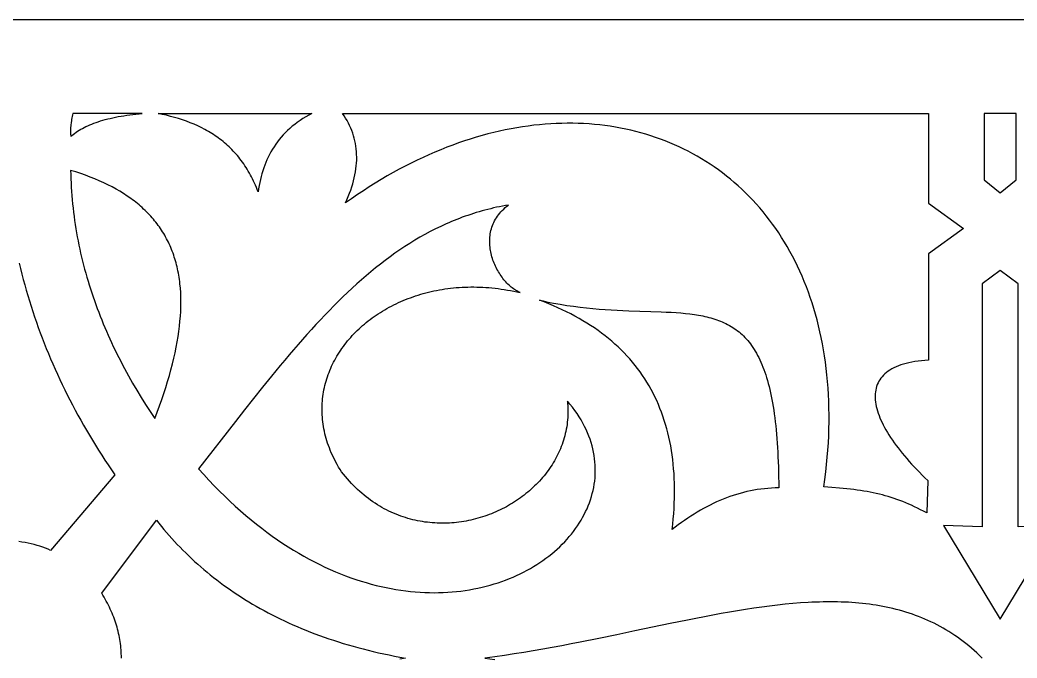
# Model space of a CAD drawing. Extents: x -186 to 189, y -31 to 29.
# Drawn here: x -44.86 to 2.01, y -1.28 to 28.72 of the extents above; entities that cross this region are included whole.
import ezdxf

# ---------------------------------------------------------------- set-up
doc = ezdxf.new("R2010")
doc.units = 0
doc.header["$MEASUREMENT"] = 0
doc.layers.add('LAYER_1', color=18, linetype='CONTINUOUS')

msp = doc.modelspace()

# ---------------------------------------------------------------- linework, layer by layer
at = {"layer": 'LAYER_1'}
for points in [[(-186.282, -31.278), (188.718, -31.278), (188.718, 28.722), (-186.282, 28.722)], [(-42.473, 23.239), (-42.416, 23.29), (-42.356, 23.341), (-42.293, 23.39), (-42.226, 23.439), (-42.156, 23.487), (-42.083, 23.533), (-42.007, 23.579), (-41.927, 23.623), (-41.845, 23.667), (-41.759, 23.709), (-41.67, 23.75), (-41.578, 23.79), (-41.483, 23.829), (-41.385, 23.867), (-41.283, 23.903), (-41.179, 23.938), (-41.072, 23.972), (-40.962, 24.005), (-40.849, 24.037), (-40.732, 24.067), (-40.613, 24.096), (-40.491, 24.124), (-40.366, 24.15), (-40.239, 24.175), (-40.108, 24.198), (-39.974, 24.22), (-39.838, 24.241), (-39.699, 24.26), (-39.557, 24.278), (-39.412, 24.295), (-39.265, 24.309), (-39.114, 24.323), (-42.373, 24.323), (-42.391, 24.253), (-42.407, 24.183), (-42.421, 24.114), (-42.434, 24.044), (-42.446, 23.975), (-42.455, 23.906), (-42.47, 23.768), (-42.479, 23.632), (-42.482, 23.499), (-42.48, 23.367)], [(-38.37, 24.323), (-31.136, 24.323), (-31.283, 24.245), (-31.426, 24.164), (-31.563, 24.081), (-31.695, 23.994), (-31.823, 23.906), (-31.945, 23.814), (-32.063, 23.72), (-32.176, 23.623), (-32.284, 23.524), (-32.388, 23.422), (-32.487, 23.318), (-32.582, 23.212), (-32.672, 23.103), (-32.758, 22.992), (-32.84, 22.878), (-32.918, 22.763), (-32.992, 22.645), (-33.062, 22.525), (-33.128, 22.403), (-33.19, 22.278), (-33.248, 22.152), (-33.303, 22.024), (-33.354, 21.894), (-33.402, 21.762), (-33.446, 21.628), (-33.487, 21.492), (-33.525, 21.355), (-33.559, 21.215), (-33.591, 21.074), (-33.619, 20.932), (-33.644, 20.788), (-33.667, 20.642), (-33.707, 20.747), (-33.749, 20.85), (-33.792, 20.952), (-33.836, 21.051), (-33.881, 21.149), (-33.928, 21.245), (-33.976, 21.34), (-34.025, 21.432), (-34.075, 21.523), (-34.127, 21.612), (-34.179, 21.7), (-34.233, 21.786), (-34.288, 21.87), (-34.344, 21.952), (-34.401, 22.033), (-34.46, 22.112), (-34.519, 22.19), (-34.579, 22.266), (-34.641, 22.341), (-34.704, 22.414), (-34.768, 22.485), (-34.832, 22.555), (-34.898, 22.624), (-34.965, 22.691), (-35.033, 22.756), (-35.102, 22.82), (-35.172, 22.883), (-35.243, 22.944), (-35.315, 23.003), (-35.388, 23.062), (-35.462, 23.119), (-35.537, 23.174), (-35.612, 23.229), (-35.689, 23.281), (-35.767, 23.333), (-35.845, 23.383), (-35.925, 23.432), (-36.005, 23.48), (-36.086, 23.526), (-36.168, 23.572), (-36.335, 23.658), (-36.505, 23.74), (-36.678, 23.818), (-36.855, 23.89), (-37.034, 23.959), (-37.217, 24.022), (-37.402, 24.082), (-37.59, 24.138), (-37.781, 24.19), (-37.975, 24.238), (-38.171, 24.282)], [(-0.498, 18.91), (-2.144, 17.719), (-2.144, 13.41), (-2.144, 12.727), (-2.315, 12.715), (-2.48, 12.7), (-2.637, 12.682), (-2.789, 12.66), (-2.934, 12.634), (-3.073, 12.606), (-3.206, 12.574), (-3.332, 12.538), (-3.453, 12.5), (-3.567, 12.458), (-3.675, 12.413), (-3.778, 12.366), (-3.874, 12.315), (-3.965, 12.261), (-4.049, 12.204), (-4.128, 12.145), (-4.202, 12.083), (-4.269, 12.018), (-4.331, 11.95), (-4.388, 11.88), (-4.439, 11.808), (-4.484, 11.733), (-4.524, 11.655), (-4.559, 11.575), (-4.589, 11.493), (-4.613, 11.408), (-4.632, 11.321), (-4.646, 11.233), (-4.655, 11.142), (-4.659, 11.049), (-4.658, 10.954), (-4.652, 10.857), (-4.641, 10.758), (-4.625, 10.657), (-4.605, 10.555), (-4.58, 10.451), (-4.55, 10.345), (-4.515, 10.238), (-4.476, 10.129), (-4.433, 10.018), (-4.385, 9.907), (-4.333, 9.794), (-4.276, 9.679), (-4.215, 9.563), (-4.15, 9.446), (-4.081, 9.328), (-4.008, 9.209), (-3.93, 9.089), (-3.849, 8.968), (-3.763, 8.845), (-3.674, 8.722), (-3.58, 8.599), (-3.483, 8.474), (-3.383, 8.349), (-3.278, 8.223), (-3.17, 8.096), (-3.058, 7.969), (-2.943, 7.841), (-2.824, 7.713), (-2.702, 7.585), (-2.576, 7.456), (-2.447, 7.327), (-2.315, 7.198), (-2.179, 7.069), (-2.232, 5.545), (-2.378, 5.623), (-2.522, 5.698), (-2.664, 5.769), (-2.805, 5.837), (-2.944, 5.902), (-3.082, 5.963), (-3.22, 6.022), (-3.357, 6.078), (-3.494, 6.13), (-3.631, 6.18), (-3.767, 6.228), (-3.904, 6.272), (-4.042, 6.315), (-4.181, 6.355), (-4.32, 6.392), (-4.461, 6.428), (-4.603, 6.461), (-4.747, 6.492), (-4.893, 6.521), (-5.041, 6.549), (-5.191, 6.575), (-5.344, 6.599), (-5.5, 6.622), (-5.658, 6.643), (-5.821, 6.662), (-5.986, 6.681), (-6.329, 6.715), (-6.688, 6.744), (-7.066, 6.771), (-7.019, 7.123), (-6.976, 7.472), (-6.939, 7.819), (-6.907, 8.162), (-6.881, 8.502), (-6.859, 8.839), (-6.843, 9.172), (-6.832, 9.503), (-6.826, 9.83), (-6.826, 10.154), (-6.83, 10.475), (-6.839, 10.793), (-6.853, 11.107), (-6.872, 11.418), (-6.895, 11.726), (-6.924, 12.03), (-6.957, 12.331), (-6.995, 12.629), (-7.037, 12.923), (-7.084, 13.214), (-7.136, 13.502), (-7.192, 13.786), (-7.253, 14.066), (-7.318, 14.343), (-7.387, 14.616), (-7.461, 14.886), (-7.539, 15.153), (-7.621, 15.415), (-7.708, 15.674), (-7.798, 15.93), (-7.893, 16.182), (-7.992, 16.43), (-8.095, 16.675), (-8.201, 16.915), (-8.312, 17.152), (-8.426, 17.386), (-8.545, 17.615), (-8.667, 17.841), (-8.793, 18.063), (-8.922, 18.281), (-9.056, 18.496), (-9.193, 18.706), (-9.333, 18.913), (-9.477, 19.115), (-9.624, 19.314), (-9.775, 19.509), (-9.93, 19.7), (-10.087, 19.887), (-10.248, 20.069), (-10.412, 20.248), (-10.579, 20.423), (-10.75, 20.594), (-10.924, 20.76), (-11.1, 20.923), (-11.28, 21.081), (-11.463, 21.235), (-11.648, 21.385), (-11.837, 21.531), (-12.028, 21.673), (-12.223, 21.81), (-12.42, 21.943), (-12.619, 22.072), (-12.822, 22.197), (-13.027, 22.317), (-13.234, 22.433), (-13.444, 22.545), (-13.657, 22.652), (-13.872, 22.755), (-14.089, 22.853), (-14.309, 22.947), (-14.531, 23.037), (-14.755, 23.122), (-14.982, 23.202), (-15.211, 23.278), (-15.442, 23.35), (-15.675, 23.417), (-15.91, 23.479), (-16.147, 23.537), (-16.386, 23.59), (-16.627, 23.639), (-16.869, 23.682), (-17.114, 23.722), (-17.36, 23.756), (-17.608, 23.786), (-17.858, 23.811), (-18.11, 23.831), (-18.363, 23.847), (-18.617, 23.857), (-18.873, 23.863), (-19.131, 23.864), (-19.39, 23.861), (-19.65, 23.852), (-19.912, 23.838), (-20.175, 23.82), (-20.439, 23.796), (-20.704, 23.768), (-20.971, 23.735), (-21.238, 23.696), (-21.507, 23.653), (-21.777, 23.604), (-22.047, 23.551), (-22.319, 23.492), (-22.591, 23.428), (-22.865, 23.36), (-23.139, 23.286), (-23.414, 23.207), (-23.689, 23.122), (-23.965, 23.033), (-24.242, 22.938), (-24.519, 22.838), (-24.797, 22.733), (-25.076, 22.622), (-25.355, 22.506), (-25.634, 22.385), (-25.913, 22.259), (-26.193, 22.127), (-26.473, 21.99), (-26.754, 21.847), (-27.034, 21.699), (-27.315, 21.545), (-27.595, 21.386), (-27.876, 21.222), (-28.157, 21.052), (-28.437, 20.876), (-28.718, 20.695), (-28.998, 20.509), (-29.278, 20.316), (-29.558, 20.119), (-29.489, 20.271), (-29.425, 20.423), (-29.366, 20.573), (-29.312, 20.722), (-29.262, 20.869), (-29.218, 21.015), (-29.178, 21.159), (-29.143, 21.302), (-29.113, 21.444), (-29.087, 21.584), (-29.066, 21.723), (-29.05, 21.86), (-29.039, 21.996), (-29.032, 22.131), (-29.03, 22.264), (-29.033, 22.396), (-29.04, 22.526), (-29.052, 22.655), (-29.068, 22.783), (-29.09, 22.91), (-29.115, 23.035), (-29.146, 23.158), (-29.181, 23.281), (-29.22, 23.402), (-29.264, 23.522), (-29.313, 23.64), (-29.366, 23.757), (-29.423, 23.873), (-29.485, 23.987), (-29.552, 24.1), (-29.623, 24.212), (-29.698, 24.323), (-2.144, 24.323), (-2.144, 20.101)], [(1.218, 20.6), (1.967, 21.207), (1.967, 24.323), (0.469, 24.323), (0.469, 21.207)], [(-38.519, 9.983), (-38.405, 10.284), (-38.297, 10.581), (-38.194, 10.875), (-38.096, 11.164), (-38.005, 11.449), (-37.919, 11.729), (-37.838, 12.006), (-37.763, 12.279), (-37.694, 12.548), (-37.63, 12.813), (-37.571, 13.074), (-37.519, 13.331), (-37.472, 13.584), (-37.43, 13.833), (-37.394, 14.078), (-37.363, 14.32), (-37.338, 14.557), (-37.319, 14.791), (-37.305, 15.021), (-37.297, 15.247), (-37.295, 15.469), (-37.297, 15.687), (-37.306, 15.902), (-37.32, 16.113), (-37.34, 16.32), (-37.352, 16.422), (-37.365, 16.523), (-37.38, 16.623), (-37.396, 16.723), (-37.414, 16.821), (-37.432, 16.919), (-37.453, 17.015), (-37.475, 17.111), (-37.498, 17.206), (-37.522, 17.3), (-37.548, 17.393), (-37.575, 17.485), (-37.604, 17.576), (-37.634, 17.666), (-37.666, 17.756), (-37.699, 17.844), (-37.733, 17.932), (-37.769, 18.018), (-37.806, 18.104), (-37.844, 18.189), (-37.884, 18.273), (-37.925, 18.356), (-37.968, 18.438), (-38.012, 18.519), (-38.058, 18.6), (-38.105, 18.679), (-38.153, 18.758), (-38.203, 18.836), (-38.254, 18.912), (-38.306, 18.989), (-38.36, 19.064), (-38.416, 19.138), (-38.472, 19.211), (-38.53, 19.284), (-38.59, 19.356), (-38.651, 19.426), (-38.713, 19.496), (-38.777, 19.565), (-38.842, 19.634), (-38.908, 19.701), (-38.976, 19.768), (-39.046, 19.833), (-39.116, 19.898), (-39.189, 19.962), (-39.262, 20.025), (-39.337, 20.088), (-39.413, 20.149), (-39.491, 20.21), (-39.57, 20.27), (-39.651, 20.329), (-39.816, 20.444), (-39.987, 20.556), (-40.164, 20.665), (-40.346, 20.771), (-40.534, 20.873), (-40.727, 20.972), (-40.926, 21.068), (-41.131, 21.16), (-41.341, 21.25), (-41.557, 21.336), (-41.779, 21.419), (-42.006, 21.499), (-42.239, 21.575), (-42.478, 21.649), (-42.474, 21.45), (-42.467, 21.252), (-42.459, 21.053), (-42.449, 20.856), (-42.436, 20.659), (-42.422, 20.462), (-42.405, 20.266), (-42.386, 20.07), (-42.366, 19.875), (-42.343, 19.68), (-42.318, 19.486), (-42.291, 19.292), (-42.263, 19.099), (-42.232, 18.906), (-42.199, 18.714), (-42.165, 18.522), (-42.128, 18.331), (-42.09, 18.14), (-42.05, 17.95), (-42.008, 17.761), (-41.964, 17.572), (-41.918, 17.383), (-41.87, 17.195), (-41.821, 17.007), (-41.769, 16.82), (-41.716, 16.634), (-41.661, 16.448), (-41.605, 16.263), (-41.546, 16.078), (-41.486, 15.894), (-41.424, 15.71), (-41.361, 15.527), (-41.296, 15.345), (-41.229, 15.163), (-41.16, 14.981), (-41.09, 14.8), (-41.018, 14.62), (-40.945, 14.44), (-40.87, 14.261), (-40.793, 14.083), (-40.715, 13.905), (-40.636, 13.728), (-40.554, 13.551), (-40.472, 13.375), (-40.387, 13.199), (-40.302, 13.024), (-40.214, 12.85), (-40.126, 12.676), (-40.035, 12.503), (-39.944, 12.331), (-39.851, 12.159), (-39.756, 11.988), (-39.661, 11.817), (-39.563, 11.647), (-39.365, 11.309), (-39.161, 10.974), (-38.952, 10.641), (-38.738, 10.311)], [(-21.352, 15.904), (-21.405, 15.927), (-21.458, 15.954), (-21.51, 15.983), (-21.562, 16.015), (-21.615, 16.049), (-21.666, 16.085), (-21.718, 16.124), (-21.769, 16.165), (-21.819, 16.209), (-21.869, 16.254), (-21.919, 16.302), (-21.967, 16.351), (-22.015, 16.403), (-22.062, 16.456), (-22.109, 16.511), (-22.154, 16.568), (-22.198, 16.627), (-22.241, 16.687), (-22.283, 16.749), (-22.324, 16.812), (-22.363, 16.876), (-22.401, 16.942), (-22.438, 17.009), (-22.473, 17.078), (-22.507, 17.147), (-22.539, 17.218), (-22.569, 17.289), (-22.597, 17.362), (-22.624, 17.435), (-22.649, 17.509), (-22.672, 17.584), (-22.693, 17.66), (-22.711, 17.736), (-22.728, 17.812), (-22.742, 17.889), (-22.754, 17.967), (-22.764, 18.045), (-22.772, 18.123), (-22.776, 18.201), (-22.779, 18.279), (-22.778, 18.358), (-22.775, 18.436), (-22.77, 18.514), (-22.761, 18.593), (-22.749, 18.671), (-22.735, 18.748), (-22.718, 18.825), (-22.697, 18.902), (-22.673, 18.979), (-22.647, 19.055), (-22.616, 19.13), (-22.583, 19.204), (-22.546, 19.278), (-22.506, 19.351), (-22.462, 19.423), (-22.414, 19.494), (-22.363, 19.564), (-22.308, 19.633), (-22.249, 19.701), (-22.186, 19.767), (-22.12, 19.833), (-22.049, 19.897), (-21.974, 19.959), (-21.895, 20.02), (-22.037, 19.995), (-22.178, 19.969), (-22.317, 19.941), (-22.457, 19.912), (-22.595, 19.881), (-22.732, 19.848), (-22.869, 19.814), (-23.005, 19.779), (-23.14, 19.742), (-23.275, 19.704), (-23.408, 19.664), (-23.541, 19.622), (-23.673, 19.579), (-23.805, 19.535), (-23.936, 19.49), (-24.066, 19.442), (-24.195, 19.394), (-24.324, 19.344), (-24.452, 19.293), (-24.579, 19.24), (-24.706, 19.186), (-24.832, 19.13), (-25.083, 19.015), (-25.331, 18.895), (-25.576, 18.77), (-25.82, 18.639), (-26.061, 18.503), (-26.299, 18.363), (-26.536, 18.217), (-26.771, 18.067), (-27.004, 17.912), (-27.235, 17.752), (-27.464, 17.587), (-27.692, 17.418), (-27.918, 17.245), (-28.142, 17.067), (-28.365, 16.885), (-28.586, 16.699), (-28.806, 16.509), (-29.025, 16.315), (-29.243, 16.117), (-29.459, 15.914), (-29.675, 15.709), (-29.89, 15.499), (-30.103, 15.286), (-30.316, 15.069), (-30.528, 14.849), (-30.74, 14.626), (-30.951, 14.399), (-31.161, 14.169), (-31.371, 13.936), (-31.58, 13.7), (-31.79, 13.461), (-31.999, 13.219), (-32.208, 12.974), (-32.416, 12.727), (-32.625, 12.477), (-33.043, 11.969), (-33.462, 11.452), (-33.882, 10.926), (-34.305, 10.391), (-34.73, 9.849), (-36.469, 7.618), (-36.224, 7.346), (-35.978, 7.08), (-35.731, 6.823), (-35.484, 6.572), (-35.237, 6.329), (-34.989, 6.093), (-34.741, 5.864), (-34.492, 5.643), (-34.244, 5.428), (-33.995, 5.22), (-33.746, 5.019), (-33.497, 4.825), (-33.248, 4.638), (-32.999, 4.457), (-32.75, 4.283), (-32.501, 4.115), (-32.252, 3.954), (-32.004, 3.799), (-31.756, 3.651), (-31.509, 3.508), (-31.262, 3.372), (-31.015, 3.243), (-30.769, 3.119), (-30.524, 3.001), (-30.279, 2.889), (-30.035, 2.783), (-29.792, 2.683), (-29.55, 2.589), (-29.308, 2.5), (-29.068, 2.417), (-28.828, 2.339), (-28.59, 2.267), (-28.353, 2.201), (-28.116, 2.139), (-27.882, 2.083), (-27.648, 2.032), (-27.416, 1.987), (-27.185, 1.946), (-26.955, 1.911), (-26.727, 1.88), (-26.501, 1.854), (-26.276, 1.833), (-26.053, 1.817), (-25.832, 1.805), (-25.612, 1.799), (-25.394, 1.796), (-25.179, 1.798), (-24.965, 1.805), (-24.753, 1.816), (-24.543, 1.831), (-24.335, 1.85), (-24.13, 1.874), (-23.927, 1.902), (-23.726, 1.933), (-23.527, 1.969), (-23.331, 2.009), (-23.137, 2.052), (-22.946, 2.099), (-22.757, 2.15), (-22.571, 2.205), (-22.388, 2.263), (-22.207, 2.324), (-22.029, 2.389), (-21.854, 2.457), (-21.682, 2.529), (-21.513, 2.604), (-21.347, 2.682), (-21.183, 2.763), (-21.023, 2.847), (-20.867, 2.934), (-20.713, 3.024), (-20.563, 3.117), (-20.416, 3.213), (-20.273, 3.311), (-20.133, 3.412), (-19.996, 3.516), (-19.863, 3.622), (-19.734, 3.73), (-19.608, 3.841), (-19.486, 3.954), (-19.368, 4.07), (-19.254, 4.187), (-19.144, 4.307), (-19.037, 4.429), (-18.935, 4.552), (-18.837, 4.678), (-18.742, 4.805), (-18.653, 4.935), (-18.567, 5.066), (-18.485, 5.198), (-18.408, 5.332), (-18.336, 5.468), (-18.267, 5.605), (-18.204, 5.744), (-18.145, 5.884), (-18.09, 6.025), (-18.04, 6.167), (-17.995, 6.311), (-17.955, 6.455), (-17.92, 6.6), (-17.889, 6.747), (-17.864, 6.894), (-17.843, 7.042), (-17.828, 7.191), (-17.818, 7.34), (-17.813, 7.49), (-17.813, 7.641), (-17.818, 7.792), (-17.829, 7.943), (-17.846, 8.095), (-17.867, 8.247), (-17.895, 8.399), (-17.927, 8.551), (-17.966, 8.704), (-18.01, 8.856), (-18.06, 9.008), (-18.116, 9.16), (-18.177, 9.312), (-18.245, 9.464), (-18.318, 9.615), (-18.398, 9.766), (-18.483, 9.917), (-18.575, 10.067), (-18.673, 10.216), (-18.777, 10.365), (-18.888, 10.513), (-19.004, 10.66), (-19.128, 10.806), (-19.117, 10.693), (-19.109, 10.58), (-19.104, 10.468), (-19.102, 10.356), (-19.102, 10.245), (-19.105, 10.134), (-19.111, 10.024), (-19.119, 9.915), (-19.13, 9.807), (-19.144, 9.699), (-19.16, 9.592), (-19.179, 9.485), (-19.2, 9.38), (-19.223, 9.275), (-19.249, 9.171), (-19.278, 9.068), (-19.308, 8.965), (-19.341, 8.864), (-19.377, 8.763), (-19.414, 8.663), (-19.454, 8.565), (-19.496, 8.467), (-19.54, 8.37), (-19.586, 8.274), (-19.634, 8.179), (-19.685, 8.085), (-19.737, 7.992), (-19.792, 7.9), (-19.848, 7.81), (-19.906, 7.72), (-19.966, 7.631), (-20.028, 7.544), (-20.092, 7.458), (-20.158, 7.373), (-20.225, 7.289), (-20.294, 7.206), (-20.365, 7.125), (-20.438, 7.045), (-20.512, 6.966), (-20.588, 6.888), (-20.665, 6.812), (-20.744, 6.737), (-20.824, 6.663), (-20.906, 6.591), (-20.989, 6.52), (-21.074, 6.451), (-21.16, 6.383), (-21.247, 6.317), (-21.336, 6.252), (-21.426, 6.188), (-21.517, 6.126), (-21.61, 6.066), (-21.703, 6.007), (-21.798, 5.949), (-21.894, 5.894), (-21.991, 5.839), (-22.089, 5.787), (-22.188, 5.736), (-22.288, 5.687), (-22.39, 5.64), (-22.491, 5.594), (-22.594, 5.55), (-22.698, 5.508), (-22.803, 5.467), (-22.908, 5.428), (-23.014, 5.391), (-23.121, 5.356), (-23.229, 5.323), (-23.337, 5.292), (-23.446, 5.263), (-23.555, 5.235), (-23.665, 5.209), (-23.776, 5.186), (-23.887, 5.164), (-23.998, 5.145), (-24.11, 5.127), (-24.223, 5.111), (-24.335, 5.098), (-24.449, 5.086), (-24.562, 5.077), (-24.676, 5.07), (-24.79, 5.065), (-24.904, 5.062), (-25.018, 5.061), (-25.133, 5.062), (-25.247, 5.066), (-25.362, 5.072), (-25.477, 5.08), (-25.592, 5.09), (-25.706, 5.103), (-25.821, 5.118), (-25.936, 5.135), (-26.05, 5.155), (-26.165, 5.177), (-26.279, 5.201), (-26.393, 5.228), (-26.507, 5.257), (-26.621, 5.289), (-26.734, 5.323), (-26.847, 5.36), (-26.959, 5.399), (-27.072, 5.44), (-27.183, 5.485), (-27.295, 5.531), (-27.405, 5.581), (-27.516, 5.633), (-27.625, 5.688), (-27.734, 5.745), (-27.843, 5.805), (-27.951, 5.867), (-28.058, 5.933), (-28.164, 6.001), (-28.27, 6.072), (-28.375, 6.145), (-28.479, 6.222), (-28.582, 6.301), (-28.684, 6.383), (-28.786, 6.468), (-28.886, 6.556), (-28.986, 6.646), (-29.084, 6.74), (-29.182, 6.837), (-29.278, 6.936), (-29.373, 7.038), (-29.468, 7.144), (-29.561, 7.252), (-29.652, 7.364), (-29.743, 7.478), (-29.813, 7.59), (-29.881, 7.702), (-29.945, 7.814), (-30.007, 7.926), (-30.066, 8.039), (-30.121, 8.151), (-30.174, 8.263), (-30.224, 8.375), (-30.272, 8.488), (-30.316, 8.6), (-30.358, 8.712), (-30.397, 8.824), (-30.433, 8.936), (-30.466, 9.048), (-30.497, 9.16), (-30.525, 9.271), (-30.55, 9.383), (-30.573, 9.494), (-30.593, 9.605), (-30.61, 9.716), (-30.625, 9.826), (-30.637, 9.936), (-30.646, 10.046), (-30.654, 10.156), (-30.658, 10.265), (-30.66, 10.374), (-30.66, 10.482), (-30.657, 10.591), (-30.652, 10.698), (-30.644, 10.805), (-30.634, 10.912), (-30.621, 11.018), (-30.606, 11.124), (-30.589, 11.229), (-30.57, 11.334), (-30.548, 11.438), (-30.524, 11.542), (-30.497, 11.645), (-30.469, 11.747), (-30.438, 11.849), (-30.405, 11.95), (-30.37, 12.05), (-30.332, 12.15), (-30.293, 12.248), (-30.251, 12.347), (-30.208, 12.444), (-30.162, 12.541), (-30.114, 12.636), (-30.064, 12.731), (-30.012, 12.825), (-29.958, 12.919), (-29.902, 13.011), (-29.844, 13.102), (-29.784, 13.193), (-29.723, 13.283), (-29.659, 13.371), (-29.593, 13.459), (-29.526, 13.545), (-29.457, 13.631), (-29.385, 13.715), (-29.313, 13.799), (-29.238, 13.881), (-29.161, 13.963), (-29.083, 14.043), (-29.003, 14.122), (-28.922, 14.2), (-28.838, 14.276), (-28.753, 14.352), (-28.667, 14.426), (-28.578, 14.499), (-28.489, 14.57), (-28.397, 14.641), (-28.304, 14.71), (-28.21, 14.778), (-28.113, 14.844), (-28.016, 14.909), (-27.917, 14.973), (-27.816, 15.035), (-27.714, 15.096), (-27.611, 15.155), (-27.506, 15.213), (-27.4, 15.269), (-27.292, 15.324), (-27.183, 15.378), (-27.073, 15.43), (-26.961, 15.48), (-26.848, 15.528), (-26.734, 15.575), (-26.619, 15.621), (-26.502, 15.665), (-26.384, 15.707), (-26.265, 15.747), (-26.145, 15.786), (-26.023, 15.823), (-25.901, 15.858), (-25.777, 15.891), (-25.653, 15.923), (-25.527, 15.953), (-25.4, 15.981), (-25.272, 16.007), (-25.143, 16.031), (-25.013, 16.053), (-24.883, 16.074), (-24.751, 16.092), (-24.618, 16.109), (-24.484, 16.123), (-24.35, 16.136), (-24.214, 16.146), (-24.078, 16.155), (-23.941, 16.161), (-23.803, 16.166), (-23.664, 16.168), (-23.525, 16.168), (-23.384, 16.166), (-23.243, 16.162), (-23.102, 16.156), (-22.959, 16.148), (-22.816, 16.137), (-22.672, 16.124), (-22.528, 16.109), (-22.383, 16.091), (-22.237, 16.072), (-22.091, 16.049), (-21.945, 16.025), (-21.797, 15.998), (-21.649, 15.969), (-21.501, 15.938)], [(0.378, 16.309), (0.378, 4.888), (-1.444, 4.958), (1.218, 0.544), (3.881, 4.958), (2.059, 4.888), (2.059, 16.309), (1.218, 16.939)], [(-14.201, 4.759), (-14.173, 5.011), (-14.149, 5.262), (-14.129, 5.509), (-14.113, 5.754), (-14.101, 5.996), (-14.093, 6.236), (-14.089, 6.472), (-14.09, 6.706), (-14.094, 6.938), (-14.102, 7.167), (-14.114, 7.393), (-14.13, 7.616), (-14.15, 7.837), (-14.174, 8.054), (-14.202, 8.27), (-14.234, 8.482), (-14.27, 8.692), (-14.31, 8.9), (-14.354, 9.104), (-14.402, 9.306), (-14.453, 9.505), (-14.509, 9.702), (-14.569, 9.896), (-14.633, 10.087), (-14.701, 10.275), (-14.773, 10.461), (-14.849, 10.644), (-14.928, 10.825), (-15.012, 11.003), (-15.1, 11.178), (-15.191, 11.35), (-15.287, 11.52), (-15.387, 11.687), (-15.49, 11.852), (-15.598, 12.013), (-15.709, 12.173), (-15.825, 12.329), (-15.944, 12.483), (-16.068, 12.634), (-16.195, 12.782), (-16.326, 12.928), (-16.462, 13.071), (-16.601, 13.212), (-16.744, 13.35), (-16.891, 13.485), (-17.042, 13.617), (-17.197, 13.747), (-17.356, 13.875), (-17.519, 13.999), (-17.686, 14.121), (-17.857, 14.24), (-18.032, 14.357), (-18.211, 14.471), (-18.393, 14.582), (-18.58, 14.691), (-18.771, 14.797), (-18.965, 14.9), (-19.164, 15.001), (-19.366, 15.099), (-19.572, 15.194), (-19.783, 15.287), (-19.997, 15.377), (-20.215, 15.464), (-20.437, 15.549), (-20.272, 15.512), (-20.109, 15.477), (-19.946, 15.443), (-19.785, 15.412), (-19.466, 15.354), (-19.15, 15.303), (-18.84, 15.258), (-18.533, 15.218), (-18.231, 15.184), (-17.933, 15.155), (-17.64, 15.129), (-17.352, 15.108), (-17.067, 15.09), (-16.788, 15.075), (-16.513, 15.062), (-16.242, 15.051), (-15.716, 15.033), (-15.207, 15.017), (-14.718, 15), (-14.481, 14.99), (-14.248, 14.978), (-14.02, 14.964), (-13.797, 14.947), (-13.58, 14.927), (-13.366, 14.903), (-13.158, 14.875), (-12.955, 14.842), (-12.856, 14.824), (-12.757, 14.805), (-12.66, 14.784), (-12.564, 14.762), (-12.469, 14.738), (-12.376, 14.713), (-12.284, 14.686), (-12.193, 14.658), (-12.104, 14.628), (-12.015, 14.596), (-11.928, 14.562), (-11.843, 14.526), (-11.758, 14.488), (-11.675, 14.449), (-11.593, 14.407), (-11.513, 14.363), (-11.434, 14.317), (-11.356, 14.269), (-11.279, 14.218), (-11.204, 14.165), (-11.13, 14.11), (-11.058, 14.052), (-10.986, 13.991), (-10.916, 13.929), (-10.848, 13.863), (-10.781, 13.795), (-10.715, 13.723), (-10.65, 13.65), (-10.587, 13.573), (-10.525, 13.493), (-10.464, 13.41), (-10.405, 13.324), (-10.347, 13.235), (-10.291, 13.143), (-10.236, 13.048), (-10.182, 12.949), (-10.13, 12.848), (-10.079, 12.742), (-10.029, 12.633), (-9.981, 12.521), (-9.934, 12.405), (-9.889, 12.286), (-9.845, 12.162), (-9.802, 12.035), (-9.761, 11.905), (-9.721, 11.77), (-9.683, 11.631), (-9.646, 11.489), (-9.61, 11.342), (-9.576, 11.191), (-9.544, 11.036), (-9.512, 10.877), (-9.482, 10.714), (-9.454, 10.546), (-9.427, 10.374), (-9.401, 10.198), (-9.377, 10.017), (-9.355, 9.831), (-9.333, 9.641), (-9.314, 9.446), (-9.295, 9.246), (-9.279, 9.042), (-9.263, 8.832), (-9.249, 8.618), (-9.237, 8.399), (-9.226, 8.175), (-9.216, 7.945), (-9.208, 7.711), (-9.202, 7.471), (-9.197, 7.226), (-9.193, 6.976), (-9.191, 6.721), (-9.361, 6.718), (-9.53, 6.711), (-9.698, 6.699), (-9.866, 6.684), (-10.032, 6.665), (-10.197, 6.641), (-10.361, 6.614), (-10.525, 6.582), (-10.688, 6.547), (-10.849, 6.508), (-11.01, 6.465), (-11.17, 6.419), (-11.329, 6.368), (-11.487, 6.314), (-11.645, 6.256), (-11.801, 6.195), (-11.957, 6.13), (-12.112, 6.062), (-12.266, 5.99), (-12.419, 5.914), (-12.572, 5.836), (-12.724, 5.754), (-12.875, 5.668), (-13.025, 5.58), (-13.174, 5.488), (-13.323, 5.393), (-13.471, 5.295), (-13.619, 5.194), (-13.765, 5.089), (-13.911, 4.982), (-14.056, 4.872)]]:
    msp.add_lwpolyline(points, close=True, dxfattribs=at)
for points in [[(-44.896, 17.284), (-44.835, 17.029), (-44.771, 16.775), (-44.704, 16.521), (-44.635, 16.268), (-44.564, 16.016), (-44.491, 15.764), (-44.415, 15.513), (-44.336, 15.262), (-44.255, 15.012), (-44.172, 14.763), (-44.087, 14.514), (-43.999, 14.266), (-43.908, 14.019), (-43.815, 13.772), (-43.72, 13.526), (-43.623, 13.28), (-43.523, 13.035), (-43.42, 12.791), (-43.316, 12.547), (-43.208, 12.304), (-43.099, 12.061), (-42.987, 11.819), (-42.873, 11.578), (-42.756, 11.337), (-42.637, 11.097), (-42.515, 10.858), (-42.391, 10.619), (-42.265, 10.381), (-42.136, 10.143), (-42.004, 9.906), (-41.871, 9.67), (-41.735, 9.434), (-41.596, 9.199), (-41.455, 8.964), (-41.312, 8.73), (-41.166, 8.497), (-41.018, 8.264), (-40.868, 8.032), (-40.715, 7.801), (-40.559, 7.57), (-40.402, 7.34), (-43.423, 3.782), (-43.541, 3.834), (-43.664, 3.884), (-43.792, 3.931), (-43.923, 3.976), (-44.057, 4.017), (-44.194, 4.056), (-44.334, 4.091), (-44.477, 4.123), (-44.621, 4.152), (-44.767, 4.178), (-44.914, 4.2)], [(-40.092, -1.278), (-40.093, -1.181), (-40.096, -1.084), (-40.1, -0.987), (-40.107, -0.89), (-40.115, -0.793), (-40.125, -0.696), (-40.137, -0.6), (-40.15, -0.503), (-40.166, -0.406), (-40.183, -0.31), (-40.202, -0.213), (-40.223, -0.117), (-40.245, -0.021), (-40.27, 0.075), (-40.296, 0.171), (-40.324, 0.267), (-40.354, 0.362), (-40.386, 0.458), (-40.419, 0.553), (-40.455, 0.648), (-40.492, 0.742), (-40.531, 0.837), (-40.572, 0.931), (-40.614, 1.025), (-40.659, 1.119), (-40.705, 1.212), (-40.753, 1.305), (-40.803, 1.398), (-40.854, 1.491), (-40.908, 1.583), (-40.963, 1.675), (-41.02, 1.766), (-38.449, 5.203), (-38.332, 5.057), (-38.214, 4.913), (-38.094, 4.769), (-37.973, 4.626), (-37.849, 4.485), (-37.723, 4.345), (-37.596, 4.206), (-37.467, 4.068), (-37.335, 3.932), (-37.202, 3.796), (-37.067, 3.662), (-36.93, 3.529), (-36.79, 3.397), (-36.649, 3.267), (-36.506, 3.138), (-36.361, 3.01), (-36.213, 2.884), (-36.064, 2.759), (-35.913, 2.635), (-35.759, 2.513), (-35.604, 2.392), (-35.446, 2.272), (-35.286, 2.154), (-35.124, 2.037), (-34.96, 1.922), (-34.794, 1.808), (-34.625, 1.696), (-34.454, 1.585), (-34.282, 1.475), (-34.107, 1.368), (-33.929, 1.261), (-33.75, 1.157), (-33.568, 1.054), (-33.384, 0.952), (-33.197, 0.852), (-33.009, 0.754), (-32.818, 0.657), (-32.624, 0.562), (-32.429, 0.469), (-32.231, 0.377), (-32.03, 0.287), (-31.828, 0.199), (-31.623, 0.112), (-31.415, 0.027), (-31.205, -0.056), (-30.993, -0.137), (-30.778, -0.216), (-30.561, -0.294), (-30.341, -0.37), (-30.119, -0.444), (-29.894, -0.516), (-29.667, -0.586), (-29.437, -0.655), (-29.204, -0.721), (-28.97, -0.786), (-28.732, -0.848), (-28.492, -0.909), (-28.249, -0.968), (-28.004, -1.025), (-27.756, -1.079), (-27.506, -1.132), (-27.253, -1.183), (-26.997, -1.232), (-26.738, -1.278), (-26.997, -1.325)], [(0.378, -1.278), (0.253, -1.157), (0.127, -1.039), (0, -0.924), (-0.129, -0.812), (-0.258, -0.704), (-0.388, -0.599), (-0.52, -0.497), (-0.652, -0.398), (-0.785, -0.303), (-0.92, -0.21), (-1.055, -0.12), (-1.192, -0.034), (-1.329, 0.05), (-1.468, 0.13), (-1.608, 0.208), (-1.748, 0.283), (-1.89, 0.355), (-2.033, 0.424), (-2.176, 0.49), (-2.321, 0.554), (-2.467, 0.615), (-2.613, 0.673), (-2.761, 0.729), (-2.91, 0.782), (-3.059, 0.832), (-3.21, 0.88), (-3.361, 0.926), (-3.514, 0.969), (-3.667, 1.009), (-3.822, 1.047), (-3.977, 1.083), (-4.134, 1.117), (-4.291, 1.148), (-4.449, 1.177), (-4.608, 1.204), (-4.769, 1.228), (-4.93, 1.251), (-5.092, 1.271), (-5.255, 1.289), (-5.419, 1.305), (-5.583, 1.319), (-5.749, 1.331), (-5.916, 1.342), (-6.083, 1.35), (-6.252, 1.356), (-6.421, 1.361), (-6.591, 1.364), (-6.763, 1.365), (-6.935, 1.364), (-7.107, 1.361), (-7.281, 1.357), (-7.456, 1.351), (-7.632, 1.344), (-7.808, 1.335), (-8.163, 1.312), (-8.522, 1.284), (-8.884, 1.25), (-9.25, 1.211), (-9.619, 1.166), (-9.991, 1.117), (-10.367, 1.064), (-10.746, 1.006), (-11.128, 0.944), (-11.513, 0.879), (-11.901, 0.81), (-12.293, 0.738), (-12.687, 0.663), (-13.085, 0.585), (-13.486, 0.505), (-14.296, 0.34), (-15.951, -0.006), (-16.796, -0.183), (-17.652, -0.359), (-18.518, -0.532), (-18.955, -0.617), (-19.395, -0.7), (-19.838, -0.781), (-20.282, -0.861), (-20.73, -0.938), (-21.18, -1.012), (-21.632, -1.084), (-22.087, -1.152), (-22.544, -1.217), (-23.003, -1.278), (-22.544, -1.339)]]:
    msp.add_lwpolyline(points, dxfattribs=at)

doc.saveas('drawing.dxf')
